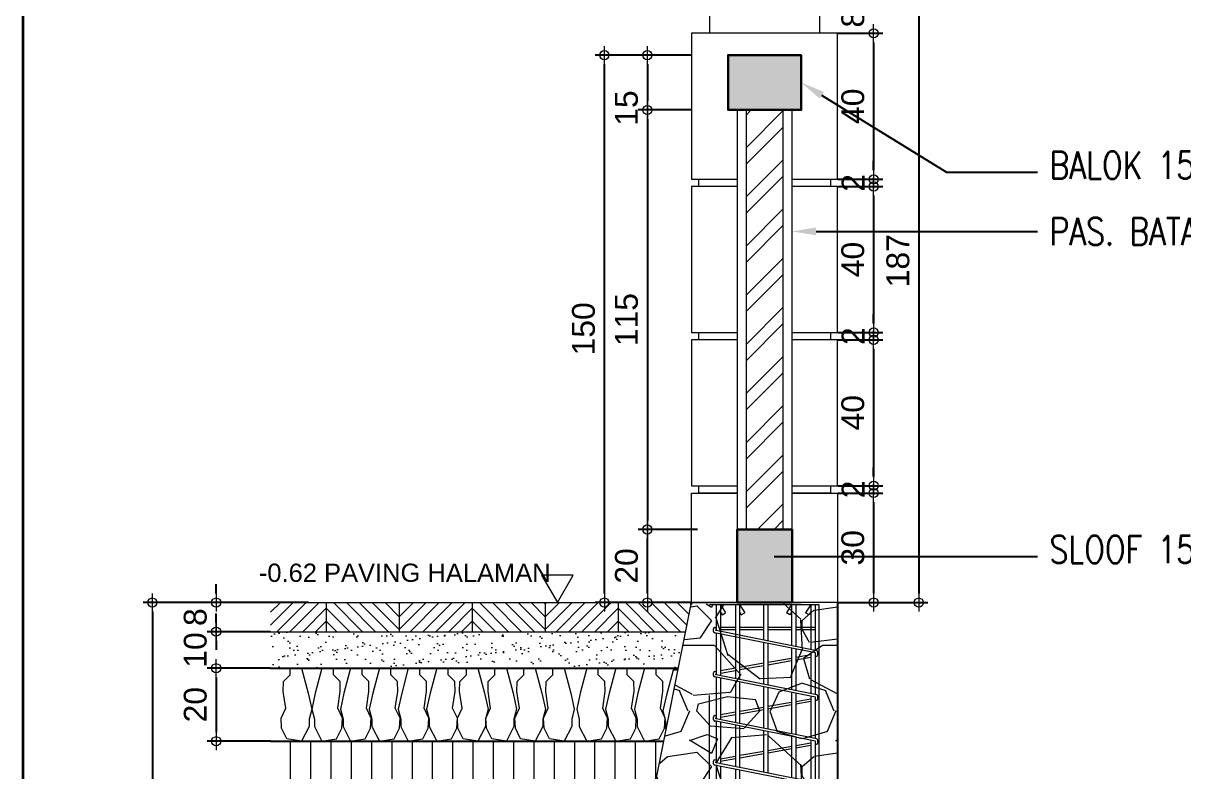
# Model space of a CAD drawing. Header units: millimetres. Extents: x -11 to 1625, y -267 to 195.
# Drawn here: x 828.21 to 840.93, y 41.42 to 49.63 of the extents above; entities that cross this region are included whole.
import ezdxf
from ezdxf import colors
from ezdxf.entities.mleader import LeaderData, LeaderLine
from ezdxf.enums import TextEntityAlignment as Align
from ezdxf.math import Vec2, Vec3

# ---------------------------------------------------------------- set-up
doc = ezdxf.new("R2010")
doc.units = ezdxf.units.MM
doc.linetypes.add('DASHDOT', pattern=[1, 0.5, -0.25, 0, -0.25])
doc.linetypes.add('HIDDEN', pattern=[0.375, 0.25, -0.125])
for name, color, linetype, lineweight in [('ars', 11, 'Continuous', 5), ('ARSIR BETON', 47, 'Continuous', 5), ('ARSIR WARNA', 43, 'Continuous', 0), ('CONCRETE', 8, 'Continuous', 5), ('dinding', 5, 'Continuous', 15), ('GRS KOP', 1, 'Continuous', 35), ('KOLOM', 1, 'Continuous', 30), ('kop', 7, 'Continuous', 20), ('lan', 7, 'Continuous', 15), ('not', 7, 'Continuous', 20), ('PAGAR', 4, 'Continuous', 18), ('TEXT KETERANGAN', 7, 'Continuous', 9), ('u', 6, 'Continuous', 20)]:
    doc.layers.add(name, color=color, linetype=linetype, lineweight=lineweight)
doc.styles.add('ATTR', font='romans.shx', dxfattribs={"width": 0.8, "height": 1.735066})
doc.styles.add('BARU', font='complex.shx')
doc.styles.add('S', font='SIMPLEX', dxfattribs={"width": 1.1})
doc.styles.get("Standard").update_dxf_attribs({"font": 'ARIALUNI.TTF'})
doc.dimstyles.new('SK-25', dxfattribs={"dimtxt": 0.25, "dimasz": 0.1, "dimexe": 0.1, "dimexo": 0, "dimgap": 0.1, "dimtad": 1, "dimdec": 0, "dimlfac": 25, "dimzin": 12, "dimdsep": 46, "dimtxsty": 'Standard', "dimblk": 'BULAT', "dimcen": 0.1, "dimclrd": 256, "dimadec": 0, "dimazin": 3, "dimtfac": 1, "dimtdec": 0, "dimtofl": 0, "dimtmove": 0, "dimatfit": 3, "dimldrblk": 'BULAT', "dimfxl": 0, "dimtolj": 1, "dimtzin": 0, "dimarcsym": 0})

# ---------------------------------------------------------------- blocks, each defined once
blk = doc.blocks.new('PEIL')
blk.add_lwpolyline([(-0.188, 0.325), (0.188, 0.325), (0, 0)], close=True)
at = {"style": 'S', "width": 1.1, "flags": 4}
blk.add_attdef('CAT', (0.265, 0.036), '', height=0.2, dxfattribs=at)
blk = doc.blocks.new('BULAT')
for p, q in [((-1, 0), (1, 0)), ((0, -1), (0, 1))]:
    blk.add_line(p, q)
blk.add_circle((0, 0), 0.5)
blk = doc.blocks.new('*D865')
at = {"layer": 'Defpoints', "color": 0}
for p in [(837.141, 49.839), (837.141, 49.519), (837.535, 49.519)]:
    blk.add_point(p, dxfattribs=at)
at = {"layer": 'u', "lineweight": -2}
for p, q in [((837.535, 49.939), (837.535, 50.039)), ((837.535, 49.419), (837.535, 49.319))]:
    blk.add_line(p, q, dxfattribs=at)
at = {"layer": 'u', "color": 0, "lineweight": -2}
for p, q in [((837.141, 49.839), (837.635, 49.839)), ((837.141, 49.519), (837.635, 49.519))]:
    blk.add_line(p, q, dxfattribs=at)
at = {"layer": 'u', "lineweight": -2, "xscale": 0.1, "yscale": 0.1, "zscale": 0.1}
for p, rotation in [((837.535, 49.839), 270), ((837.535, 49.519), 90)]:
    blk.add_blockref('BULAT', p, dxfattribs=dict(at, rotation=rotation))
at = {"layer": 'u', "color": 0, "insert": (837.308, 49.679), "char_height": 0.25, "attachment_point": 5, "rotation": 90}
blk.add_mtext('\\A1;8', dxfattribs=at)
blk = doc.blocks.new('*D866')
at = {"layer": 'Defpoints', "color": 0}
for p in [(837.141, 49.519), (837.141, 47.919), (837.535, 47.919)]:
    blk.add_point(p, dxfattribs=at)
at = {"layer": 'u', "color": 0, "lineweight": -2}
for p, q in [((837.141, 49.519), (837.635, 49.519)), ((837.141, 47.919), (837.635, 47.919))]:
    blk.add_line(p, q, dxfattribs=at)
at = {"layer": 'u', "lineweight": -2}
blk.add_line((837.535, 49.419), (837.535, 48.019), dxfattribs=at)
at = {"layer": 'u', "lineweight": -2, "xscale": 0.1, "yscale": 0.1, "zscale": 0.1}
for p, rotation in [((837.535, 49.519), 90), ((837.535, 47.919), 270)]:
    blk.add_blockref('BULAT', p, dxfattribs=dict(at, rotation=rotation))
at = {"layer": 'u', "color": 0, "insert": (837.308, 48.719), "char_height": 0.25, "attachment_point": 5, "rotation": 90}
blk.add_mtext('\\A1;40', dxfattribs=at)
blk = doc.blocks.new('*D867')
at = {"layer": 'Defpoints', "color": 0}
for p in [(837.141, 47.919), (837.141, 47.839), (837.535, 47.839)]:
    blk.add_point(p, dxfattribs=at)
at = {"layer": 'u', "lineweight": -2}
for p, q in [((837.535, 48.019), (837.535, 48.119)), ((837.535, 47.739), (837.535, 47.639))]:
    blk.add_line(p, q, dxfattribs=at)
at = {"layer": 'u', "color": 0, "lineweight": -2}
for p, q in [((837.141, 47.919), (837.635, 47.919)), ((837.141, 47.839), (837.635, 47.839))]:
    blk.add_line(p, q, dxfattribs=at)
at = {"layer": 'u', "lineweight": -2, "xscale": 0.1, "yscale": 0.1, "zscale": 0.1}
for p, rotation in [((837.535, 47.919), 270), ((837.535, 47.839), 90)]:
    blk.add_blockref('BULAT', p, dxfattribs=dict(at, rotation=rotation))
at = {"layer": 'u', "color": 0, "insert": (837.31, 47.879), "char_height": 0.25, "attachment_point": 5, "rotation": 90}
blk.add_mtext('\\A1;2', dxfattribs=at)
blk = doc.blocks.new('*D868')
at = {"layer": 'Defpoints', "color": 0}
for p in [(837.141, 47.839), (837.141, 46.239), (837.535, 46.239)]:
    blk.add_point(p, dxfattribs=at)
at = {"layer": 'u', "color": 0, "lineweight": -2}
for p, q in [((837.141, 47.839), (837.635, 47.839)), ((837.141, 46.239), (837.635, 46.239))]:
    blk.add_line(p, q, dxfattribs=at)
at = {"layer": 'u', "lineweight": -2}
blk.add_line((837.535, 47.739), (837.535, 46.339), dxfattribs=at)
at = {"layer": 'u', "lineweight": -2, "xscale": 0.1, "yscale": 0.1, "zscale": 0.1}
for p, rotation in [((837.535, 47.839), 90), ((837.535, 46.239), 270)]:
    blk.add_blockref('BULAT', p, dxfattribs=dict(at, rotation=rotation))
at = {"layer": 'u', "color": 0, "insert": (837.308, 47.039), "char_height": 0.25, "attachment_point": 5, "rotation": 90}
blk.add_mtext('\\A1;40', dxfattribs=at)
blk = doc.blocks.new('*D869')
at = {"layer": 'Defpoints', "color": 0}
for p in [(837.141, 46.239), (837.141, 46.159), (837.535, 46.159)]:
    blk.add_point(p, dxfattribs=at)
at = {"layer": 'u', "lineweight": -2}
for p, q in [((837.535, 46.339), (837.535, 46.439)), ((837.535, 46.059), (837.535, 45.959))]:
    blk.add_line(p, q, dxfattribs=at)
at = {"layer": 'u', "color": 0, "lineweight": -2}
for p, q in [((837.141, 46.239), (837.635, 46.239)), ((837.141, 46.159), (837.635, 46.159))]:
    blk.add_line(p, q, dxfattribs=at)
at = {"layer": 'u', "lineweight": -2, "xscale": 0.1, "yscale": 0.1, "zscale": 0.1}
for p, rotation in [((837.535, 46.239), 270), ((837.535, 46.159), 90)]:
    blk.add_blockref('BULAT', p, dxfattribs=dict(at, rotation=rotation))
at = {"layer": 'u', "color": 0, "insert": (837.31, 46.199), "char_height": 0.25, "attachment_point": 5, "rotation": 90}
blk.add_mtext('\\A1;2', dxfattribs=at)
blk = doc.blocks.new('*D870')
at = {"layer": 'Defpoints', "color": 0}
for p in [(837.141, 46.159), (837.141, 44.559), (837.535, 44.559)]:
    blk.add_point(p, dxfattribs=at)
at = {"layer": 'u', "color": 0, "lineweight": -2}
for p, q in [((837.141, 46.159), (837.635, 46.159)), ((837.141, 44.559), (837.635, 44.559))]:
    blk.add_line(p, q, dxfattribs=at)
at = {"layer": 'u', "lineweight": -2}
blk.add_line((837.535, 46.059), (837.535, 44.659), dxfattribs=at)
at = {"layer": 'u', "lineweight": -2, "xscale": 0.1, "yscale": 0.1, "zscale": 0.1}
for p, rotation in [((837.535, 46.159), 90), ((837.535, 44.559), 270)]:
    blk.add_blockref('BULAT', p, dxfattribs=dict(at, rotation=rotation))
at = {"layer": 'u', "color": 0, "insert": (837.308, 45.359), "char_height": 0.25, "attachment_point": 5, "rotation": 90}
blk.add_mtext('\\A1;40', dxfattribs=at)
blk = doc.blocks.new('*D871')
at = {"layer": 'Defpoints', "color": 0}
for p in [(837.141, 44.559), (837.141, 44.479), (837.535, 44.479)]:
    blk.add_point(p, dxfattribs=at)
at = {"layer": 'u', "lineweight": -2}
for p, q in [((837.535, 44.659), (837.535, 44.759)), ((837.535, 44.379), (837.535, 44.279))]:
    blk.add_line(p, q, dxfattribs=at)
at = {"layer": 'u', "color": 0, "lineweight": -2}
for p, q in [((837.141, 44.559), (837.635, 44.559)), ((837.141, 44.479), (837.635, 44.479))]:
    blk.add_line(p, q, dxfattribs=at)
at = {"layer": 'u', "lineweight": -2, "xscale": 0.1, "yscale": 0.1, "zscale": 0.1}
for p, rotation in [((837.535, 44.559), 270), ((837.535, 44.479), 90)]:
    blk.add_blockref('BULAT', p, dxfattribs=dict(at, rotation=rotation))
at = {"layer": 'u', "color": 0, "insert": (837.31, 44.519), "char_height": 0.25, "attachment_point": 5, "rotation": 90}
blk.add_mtext('\\A1;2', dxfattribs=at)
blk = doc.blocks.new('*D872')
at = {"layer": 'Defpoints', "color": 0}
for p in [(837.141, 44.479), (837.141, 43.279), (837.535, 43.279)]:
    blk.add_point(p, dxfattribs=at)
at = {"layer": 'u', "color": 0, "lineweight": -2}
for p, q in [((837.141, 44.479), (837.635, 44.479)), ((837.141, 43.279), (837.635, 43.279))]:
    blk.add_line(p, q, dxfattribs=at)
at = {"layer": 'u', "lineweight": -2}
blk.add_line((837.535, 44.379), (837.535, 43.379), dxfattribs=at)
at = {"layer": 'u', "lineweight": -2, "xscale": 0.1, "yscale": 0.1, "zscale": 0.1}
for p, rotation in [((837.535, 44.479), 90), ((837.535, 43.279), 270)]:
    blk.add_blockref('BULAT', p, dxfattribs=dict(at, rotation=rotation))
at = {"layer": 'u', "color": 0, "insert": (837.308, 43.879), "char_height": 0.25, "attachment_point": 5, "rotation": 90}
blk.add_mtext('\\A1;30', dxfattribs=at)
blk = doc.blocks.new('*D873')
at = {"layer": 'Defpoints', "color": 0}
for p in [(837.535, 50.772), (837.535, 43.279), (838.03, 43.279)]:
    blk.add_point(p, dxfattribs=at)
at = {"layer": 'u', "color": 0, "lineweight": -2}
for p, q in [((837.535, 50.772), (838.13, 50.772)), ((837.535, 43.279), (838.13, 43.279))]:
    blk.add_line(p, q, dxfattribs=at)
at = {"layer": 'u', "lineweight": -2}
blk.add_line((838.03, 50.672), (838.03, 43.379), dxfattribs=at)
at = {"layer": 'u', "lineweight": -2, "xscale": 0.1, "yscale": 0.1, "zscale": 0.1}
for p, rotation in [((838.03, 50.772), 90), ((838.03, 43.279), 270)]:
    blk.add_blockref('BULAT', p, dxfattribs=dict(at, rotation=rotation))
at = {"layer": 'u', "color": 0, "insert": (837.802, 47.026), "char_height": 0.25, "attachment_point": 5, "rotation": 90}
blk.add_mtext('\\A1;187', dxfattribs=at)
blk = doc.blocks.new('*D858')
at = {"layer": 'Defpoints', "color": 0}
for p in [(835.055, 44.08), (835.604, 44.08), (835.429, 43.279)]:
    blk.add_point(p, dxfattribs=at)
at = {"layer": 'u', "color": 0, "lineweight": -2}
for p, q in [((835.604, 44.08), (834.955, 44.08)), ((835.429, 43.279), (834.955, 43.279))]:
    blk.add_line(p, q, dxfattribs=at)
at = {"layer": 'u', "lineweight": -2}
blk.add_line((835.055, 43.379), (835.055, 43.98), dxfattribs=at)
at = {"layer": 'u', "lineweight": -2, "xscale": 0.1, "yscale": 0.1, "zscale": 0.1}
for p, rotation in [((835.055, 44.08), 90), ((835.055, 43.279), 270)]:
    blk.add_blockref('BULAT', p, dxfattribs=dict(at, rotation=rotation))
at = {"layer": 'u', "color": 0, "insert": (834.827, 43.68), "char_height": 0.25, "attachment_point": 5, "rotation": 90}
blk.add_mtext('\\A1;20', dxfattribs=at)
blk = doc.blocks.new('*D859')
at = {"layer": 'Defpoints', "color": 0}
for p in [(835.541, 49.279), (835.055, 48.679), (835.541, 48.679)]:
    blk.add_point(p, dxfattribs=at)
at = {"layer": 'u', "color": 0, "lineweight": -2}
for p, q in [((835.541, 49.279), (834.955, 49.279)), ((835.541, 48.679), (834.955, 48.679))]:
    blk.add_line(p, q, dxfattribs=at)
at = {"layer": 'u', "lineweight": -2}
blk.add_line((835.055, 49.179), (835.055, 48.779), dxfattribs=at)
at = {"layer": 'u', "lineweight": -2, "xscale": 0.1, "yscale": 0.1, "zscale": 0.1}
for p, rotation in [((835.055, 49.279), 90), ((835.055, 48.679), 270)]:
    blk.add_blockref('BULAT', p, dxfattribs=dict(at, rotation=rotation))
at = {"layer": 'u', "color": 0, "insert": (834.827, 48.699), "char_height": 0.25, "attachment_point": 5, "rotation": 90}
blk.add_mtext('\\A1;15', dxfattribs=at)
blk = doc.blocks.new('*D860')
at = {"layer": 'Defpoints', "color": 0}
for p in [(835.541, 48.679), (835.055, 44.08), (835.549, 44.08)]:
    blk.add_point(p, dxfattribs=at)
at = {"layer": 'u', "color": 0, "lineweight": -2}
for p, q in [((835.541, 48.679), (834.955, 48.679)), ((835.549, 44.08), (834.955, 44.08))]:
    blk.add_line(p, q, dxfattribs=at)
at = {"layer": 'u', "lineweight": -2}
blk.add_line((835.055, 48.579), (835.055, 44.18), dxfattribs=at)
at = {"layer": 'u', "lineweight": -2, "xscale": 0.1, "yscale": 0.1, "zscale": 0.1}
for p, rotation in [((835.055, 48.679), 90), ((835.055, 44.08), 270)]:
    blk.add_blockref('BULAT', p, dxfattribs=dict(at, rotation=rotation))
at = {"layer": 'u', "color": 0, "insert": (834.827, 46.38), "char_height": 0.25, "attachment_point": 5, "rotation": 90}
blk.add_mtext('\\A1;115', dxfattribs=at)
blk = doc.blocks.new('*D874')
at = {"layer": 'Defpoints', "color": 0}
for p in [(831.341, 43.279), (829.63, 37.275), (831.341, 37.275)]:
    blk.add_point(p, dxfattribs=at)
at = {"layer": 'u', "color": 0, "lineweight": -2}
for p, q in [((831.341, 43.279), (829.53, 43.279)), ((831.341, 37.275), (829.53, 37.275))]:
    blk.add_line(p, q, dxfattribs=at)
at = {"layer": 'u', "lineweight": -2}
blk.add_line((829.63, 43.179), (829.63, 37.375), dxfattribs=at)
at = {"layer": 'u', "lineweight": -2, "xscale": 0.1, "yscale": 0.1, "zscale": 0.1}
for p, rotation in [((829.63, 43.279), 90), ((829.63, 37.275), 270)]:
    blk.add_blockref('BULAT', p, dxfattribs=dict(at, rotation=rotation))
at = {"layer": 'u', "color": 0, "insert": (829.402, 40.277), "char_height": 0.25, "attachment_point": 5, "rotation": 90}
blk.add_mtext('\\A1;150', dxfattribs=at)
blk = doc.blocks.new('*D876')
at = {"layer": 'Defpoints', "color": 0}
for p in [(834.584, 49.279), (835.536, 49.279), (835.536, 43.279)]:
    blk.add_point(p, dxfattribs=at)
at = {"layer": 'u', "color": 0, "lineweight": -2}
for p, q in [((835.536, 49.279), (834.484, 49.279)), ((835.536, 43.279), (834.484, 43.279))]:
    blk.add_line(p, q, dxfattribs=at)
at = {"layer": 'u', "lineweight": -2}
blk.add_line((834.584, 43.379), (834.584, 49.179), dxfattribs=at)
at = {"layer": 'u', "lineweight": -2, "xscale": 0.1, "yscale": 0.1, "zscale": 0.1}
for p, rotation in [((834.584, 49.279), 90), ((834.584, 43.279), 270)]:
    blk.add_blockref('BULAT', p, dxfattribs=dict(at, rotation=rotation))
at = {"layer": 'u', "color": 0, "insert": (834.356, 46.279), "char_height": 0.25, "attachment_point": 5, "rotation": 90}
blk.add_mtext('\\A1;150', dxfattribs=at)
blk = doc.blocks.new('*D1206')
at = {"layer": 'Defpoints', "color": 0}
for p in [(830.925, 42.559), (830.329, 41.759), (830.925, 41.759)]:
    blk.add_point(p, dxfattribs=at)
at = {"layer": 'u', "color": 0, "lineweight": -2}
for p, q in [((830.925, 42.559), (830.229, 42.559)), ((830.925, 41.759), (830.229, 41.759))]:
    blk.add_line(p, q, dxfattribs=at)
at = {"layer": 'u', "lineweight": -2}
blk.add_line((830.329, 42.459), (830.329, 41.859), dxfattribs=at)
at = {"layer": 'u', "lineweight": -2, "xscale": 0.1, "yscale": 0.1, "zscale": 0.1}
for p, rotation in [((830.329, 42.559), 90), ((830.329, 41.759), 270)]:
    blk.add_blockref('BULAT', p, dxfattribs=dict(at, rotation=rotation))
at = {"layer": 'u', "color": 0, "insert": (830.101, 42.159), "char_height": 0.25, "attachment_point": 5, "rotation": 90}
blk.add_mtext('\\A1;20', dxfattribs=at)
blk = doc.blocks.new('*D1207')
at = {"layer": 'Defpoints', "color": 0}
for p in [(830.329, 42.959), (830.925, 42.959), (830.925, 42.559)]:
    blk.add_point(p, dxfattribs=at)
at = {"layer": 'u', "lineweight": -2}
for p, q in [((830.329, 43.059), (830.329, 43.159)), ((830.329, 42.459), (830.329, 42.359))]:
    blk.add_line(p, q, dxfattribs=at)
at = {"layer": 'u', "color": 0, "lineweight": -2}
for p, q in [((830.925, 42.959), (830.229, 42.959)), ((830.925, 42.559), (830.229, 42.559))]:
    blk.add_line(p, q, dxfattribs=at)
at = {"layer": 'u', "lineweight": -2, "xscale": 0.1, "yscale": 0.1, "zscale": 0.1}
for p, rotation in [((830.329, 42.959), 270), ((830.329, 42.559), 90)]:
    blk.add_blockref('BULAT', p, dxfattribs=dict(at, rotation=rotation))
at = {"layer": 'u', "color": 0, "insert": (830.101, 42.759), "char_height": 0.25, "attachment_point": 5, "rotation": 90}
blk.add_mtext('\\A1;10', dxfattribs=at)
blk = doc.blocks.new('*D1208')
at = {"layer": 'Defpoints', "color": 0}
for p in [(830.925, 43.279), (830.329, 42.959), (830.925, 42.959)]:
    blk.add_point(p, dxfattribs=at)
at = {"layer": 'u', "lineweight": -2}
for p, q in [((830.329, 43.379), (830.329, 43.479)), ((830.329, 42.859), (830.329, 42.759))]:
    blk.add_line(p, q, dxfattribs=at)
at = {"layer": 'u', "color": 0, "lineweight": -2}
for p, q in [((830.925, 43.279), (830.229, 43.279)), ((830.925, 42.959), (830.229, 42.959))]:
    blk.add_line(p, q, dxfattribs=at)
at = {"layer": 'u', "lineweight": -2, "xscale": 0.1, "yscale": 0.1, "zscale": 0.1}
for p, rotation in [((830.329, 43.279), 270), ((830.329, 42.959), 90)]:
    blk.add_blockref('BULAT', p, dxfattribs=dict(at, rotation=rotation))
at = {"layer": 'u', "color": 0, "insert": (830.101, 43.119), "char_height": 0.25, "attachment_point": 5, "rotation": 90}
blk.add_mtext('\\A1;8', dxfattribs=at)
blk = doc.blocks.new('STRAUS2')
at = {"layer": 'ars'}
for p, q in [((-0.1315, 0), (-0.1315, -0.0719)), ((-0.1201, 0), (-0.1058, -0.0229)), ((-0.1201, 0), (-0.1201, -0.0742)), ((-0.1201, -0.0216), (-0.1155, -0.029)), ((-0.1155, -0.029), (-0.1058, -0.0229)), ((-0.0789, 0), (-0.0789, -0.1579)), ((-0.0675, 0), (-0.0532, -0.0229)), ((-0.0675, 0), (-0.0675, -0.1602)), ((-0.0675, -0.0216), (-0.0629, -0.029)), ((-0.0629, -0.029), (-0.0532, -0.0229)), ((-0.002, 0), (-0.002, -0.0978)), ((0.0095, 0), (0.0095, -0.1003)), ((0.075, 0), (0.0607, -0.0229)), ((0.0704, -0.029), (0.0607, -0.0229)), ((0.075, -0.0216), (0.0704, -0.029)), ((0.075, 0), (0.075, -0.1132)), ((0.0864, 0), (0.0864, -0.1154)), ((0.1276, 0), (0.1133, -0.0229)), ((0.123, -0.029), (0.1133, -0.0229)), ((0.1281, -0.0207), (0.123, -0.029)), ((0.1281, 0), (0.1281, -0.1238)), ((0.1396, 0), (0.1396, -0.126)), ((-0.1356, -0.0632), (-0.1315, -0.0625)), ((-0.1356, -0.0632), (-0.1315, -0.0625)), ((-0.1201, -0.0625), (-0.0789, -0.0625)), ((-0.0675, -0.0625), (-0.002, -0.0625)), ((0.0095, -0.0625), (0.075, -0.0625)), ((0.0864, -0.0625), (0.1396, -0.0625)), ((-0.1389, -0.0741), (-0.1389, -0.0671)), ((-0.1389, -0.0741), (-0.1389, -0.0671)), ((-0.1315, -0.0788), (-0.1356, -0.0781)), ((-0.1315, -0.0788), (-0.1356, -0.0781)), ((-0.1315, -0.0651), (-0.1321, -0.0652)), ((-0.1321, -0.0652), (-0.1321, -0.0678)), ((-0.1321, -0.0718), (-0.1321, -0.0693)), ((-0.1321, -0.0694), (-0.1315, -0.0693)), ((-0.1321, -0.0718), (-0.1321, -0.0693)), ((-0.1321, -0.0718), (-0.1321, -0.0693)), ((-0.1321, -0.0694), (-0.1315, -0.0693)), ((-0.1321, -0.0718), (-0.1321, -0.0693)), ((-0.1315, -0.0719), (-0.1321, -0.0718)), ((-0.1315, -0.0719), (-0.1321, -0.0718)), ((-0.1315, -0.0719), (-0.1321, -0.0718)), ((-0.1315, -0.0719), (-0.1321, -0.0718)), ((0.1438, -0.1269), (-0.1315, -0.0719)), ((0.1438, -0.1269), (-0.1315, -0.0719)), ((0.1401, -0.133), (-0.1315, -0.0788)), ((0.1401, -0.133), (-0.1315, -0.0788)), ((-0.1315, -0.0788), (-0.1315, -0.1927)), ((-0.1315, -0.0788), (-0.1315, -0.1927)), ((-0.1201, -0.0692), (-0.0789, -0.0692)), ((-0.1201, -0.0811), (-0.1201, -0.195)), ((-0.1201, -0.0811), (-0.1201, -0.195)), ((-0.0789, -0.0893), (-0.0789, -0.2032)), ((-0.0789, -0.0893), (-0.0789, -0.2032)), ((-0.0675, -0.0692), (-0.002, -0.0692)), ((-0.0675, -0.0916), (-0.0675, -0.2055)), ((-0.0675, -0.0916), (-0.0675, -0.2055)), ((0.0095, -0.0692), (0.075, -0.0692)), ((0.0864, -0.0692), (0.1407, -0.0692)), ((-0.002, -0.1046), (-0.002, -0.2186)), ((0.0095, -0.1069), (0.0095, -0.2211)), ((0.075, -0.12), (0.075, -0.2339)), ((0.0864, -0.1223), (0.0864, -0.2362)), ((0.01, -0.1584), (0.0756, -0.1469)), ((0.01, -0.1584), (0.075, -0.147)), ((0.01, -0.1653), (0.0756, -0.1537)), ((0.01, -0.1653), (0.075, -0.1538)), ((0.087, -0.1449), (0.1281, -0.1377)), ((0.087, -0.1449), (0.1281, -0.1377)), ((0.087, -0.1517), (0.1281, -0.1445)), ((0.087, -0.1517), (0.1281, -0.1445)), ((0.1281, -0.1306), (0.1281, -0.2445)), ((0.1396, -0.1329), (0.1396, -0.2468)), ((0.1396, -0.1357), (0.1401, -0.1356)), ((0.1396, -0.1357), (0.1401, -0.1356)), ((0.1396, -0.1425), (0.1437, -0.1418)), ((0.1396, -0.1425), (0.1437, -0.1418)), ((0.1401, -0.1356), (0.1401, -0.133)), ((0.1401, -0.1356), (0.1401, -0.133)), ((0.147, -0.1379), (0.147, -0.1308)), ((0.147, -0.1379), (0.147, -0.1308)), ((-0.1389, -0.1949), (-0.1389, -0.1879)), ((-0.1389, -0.1949), (-0.1389, -0.1879)), ((-0.1356, -0.184), (-0.1315, -0.1833)), ((-0.1356, -0.184), (-0.1315, -0.1833)), ((-0.1321, -0.1926), (-0.1321, -0.19)), ((-0.1321, -0.1926), (-0.1321, -0.19)), ((-0.1321, -0.1926), (-0.1321, -0.1901)), ((-0.1321, -0.1902), (-0.1315, -0.1901)), ((-0.1321, -0.1902), (-0.1315, -0.1901)), ((-0.1321, -0.1926), (-0.1321, -0.1901)), ((-0.1201, -0.1813), (-0.0784, -0.1739)), ((-0.1201, -0.1813), (-0.0784, -0.1739)), ((-0.1201, -0.1881), (-0.0784, -0.1808)), ((-0.1201, -0.1881), (-0.0784, -0.1808)), ((-0.0669, -0.1719), (-0.002, -0.1605)), ((-0.0669, -0.1719), (-0.002, -0.1605)), ((-0.0669, -0.1788), (-0.002, -0.1674)), ((-0.0669, -0.1788), (-0.002, -0.1674)), ((-0.1315, -0.1996), (-0.1356, -0.1988)), ((-0.1315, -0.1996), (-0.1356, -0.1988)), ((-0.1315, -0.1927), (-0.1321, -0.1926)), ((-0.1315, -0.1927), (-0.1321, -0.1926)), ((-0.1315, -0.1927), (-0.1321, -0.1926)), ((-0.1315, -0.1927), (-0.1321, -0.1926)), ((0.1438, -0.2477), (-0.1315, -0.1927)), ((0.1401, -0.2538), (-0.1315, -0.1996)), ((-0.1315, -0.1996), (-0.1315, -0.3135)), ((-0.1201, -0.2018), (-0.1201, -0.3158)), ((-0.0789, -0.2101), (-0.0789, -0.324)), ((-0.0675, -0.2123), (-0.0675, -0.3263)), ((-0.002, -0.2268), (-0.002, -0.3394)), ((0.0095, -0.2274), (0.0095, -0.3416)), ((0.075, -0.2408), (0.075, -0.3547)), ((0.0864, -0.2431), (0.0864, -0.357)), ((0.1281, -0.2514), (0.1281, -0.3653)), ((0.1396, -0.2537), (0.1396, -0.3676)), ((0.1401, -0.2564), (0.1401, -0.2538)), ((0.147, -0.2586), (0.147, -0.2516)), ((-0.0669, -0.2927), (-0.002, -0.2813)), ((0.01, -0.2792), (0.075, -0.2678)), ((0.01, -0.286), (0.075, -0.2746)), ((0.087, -0.2657), (0.1281, -0.2584)), ((0.087, -0.2725), (0.1281, -0.2653)), ((0.1396, -0.2565), (0.1401, -0.2564)), ((0.1396, -0.2633), (0.1437, -0.2626)), ((-0.1389, -0.3157), (-0.1389, -0.3087)), ((-0.1356, -0.3048), (-0.1315, -0.3041)), ((-0.1321, -0.3134), (-0.1321, -0.3108)), ((-0.1321, -0.3134), (-0.1321, -0.3108)), ((-0.1321, -0.311), (-0.1315, -0.3109)), ((-0.1315, -0.3135), (-0.1321, -0.3134)), ((-0.1315, -0.3135), (-0.1321, -0.3134)), ((0.1438, -0.3684), (-0.1315, -0.3135)), ((-0.1201, -0.302), (-0.0784, -0.2947)), ((-0.1201, -0.3089), (-0.0784, -0.3016)), ((-0.0669, -0.2996), (-0.002, -0.2881)), ((-0.1315, -0.3203), (-0.1356, -0.3196)), ((0.1401, -0.3746), (-0.1315, -0.3203)), ((-0.1315, -0.3203), (-0.1315, -0.4343)), ((-0.1201, -0.3226), (-0.1201, -0.4366)), ((-0.0789, -0.3308), (-0.0789, -0.4448)), ((-0.0675, -0.3331), (-0.0675, -0.4471)), ((-0.002, -0.3462), (-0.002, -0.4601)), ((0.0095, -0.3485), (0.0095, -0.4624)), ((0.075, -0.3616), (0.075, -0.4755)), ((0.0864, -0.3638), (0.0864, -0.4778)), ((0.087, -0.3865), (0.1281, -0.3792)), ((0.1281, -0.3722), (0.1281, -0.4861)), ((0.1396, -0.3745), (0.1396, -0.4884)), ((0.1396, -0.3772), (0.1401, -0.3771)), ((0.1401, -0.3771), (0.1401, -0.3746)), ((0.147, -0.3794), (0.147, -0.3724)), ((-0.0669, -0.4135), (-0.0014, -0.402)), ((-0.0669, -0.4203), (-0.0014, -0.4088)), ((0.01, -0.4), (0.0756, -0.3885)), ((0.01, -0.4068), (0.0756, -0.3953)), ((0.087, -0.3933), (0.1281, -0.3861)), ((0.1396, -0.3841), (0.1437, -0.3834)), ((-0.1389, -0.4365), (-0.1389, -0.4295)), ((-0.1356, -0.4256), (-0.1315, -0.4248)), ((-0.1315, -0.4411), (-0.1356, -0.4404)), ((-0.1321, -0.4342), (-0.1321, -0.4316)), ((-0.1321, -0.4342), (-0.1321, -0.4316)), ((-0.1321, -0.4318), (-0.1315, -0.4317)), ((-0.1315, -0.4343), (-0.1321, -0.4342)), ((-0.1315, -0.4343), (-0.1321, -0.4342)), ((0.1438, -0.4892), (-0.1315, -0.4343)), ((0.1401, -0.4953), (-0.1315, -0.4411)), ((-0.1315, -0.4411), (-0.1315, -0.5551)), ((-0.1201, -0.4228), (-0.0784, -0.4155)), ((-0.1201, -0.4297), (-0.0784, -0.4223)), ((-0.1201, -0.4434), (-0.1201, -0.5573)), ((-0.0789, -0.4516), (-0.0789, -0.5656)), ((-0.0675, -0.4539), (-0.0675, -0.5678))]:
    blk.add_line(p, q, dxfattribs=at)
at = {"layer": 'ars', "linetype": 'DASHDOT'}
blk.add_lwpolyline([(-0.15, -1.7748), (-0.15, 0), (0.15, 0), (0.15, -1.7748)], dxfattribs=at)
at = {"layer": 'ars'}
for centre, start, end in [((-0.1349, -0.0671), 99.9625, 180), ((-0.1349, -0.0671), 99.9625, 180), ((-0.1349, -0.0741), 180, 260.0375), ((-0.1349, -0.0741), 180, 260.0375), ((0.143, -0.1308), 0, 78.7118), ((0.143, -0.1308), 0, 78.7118), ((0.143, -0.1379), 279.9625, 0), ((0.143, -0.1379), 279.9625, 0), ((-0.1349, -0.1879), 99.9625, 180), ((-0.1349, -0.1879), 99.9625, 180), ((-0.1349, -0.1949), 180, 260.0375), ((-0.1349, -0.1949), 180, 260.0375), ((0.143, -0.2516), 0, 78.7118), ((0.143, -0.2586), 279.9625, 0), ((-0.1349, -0.3087), 99.9625, 180), ((-0.1349, -0.3157), 180, 260.0375), ((0.143, -0.3794), 279.9625, 0), ((0.143, -0.3724), 0, 78.7118), ((-0.1349, -0.4295), 99.9625, 180), ((-0.1349, -0.4365), 180, 260.0375)]:
    blk.add_arc(centre, 0.00399, start, end, dxfattribs=at)
blk = doc.blocks.new('kop')
at = {"layer": 'GRS KOP'}
blk.add_lwpolyline([(1, 54), (83, 54), (83, 1), (1, 1)], close=True, dxfattribs=at)
at = {"layer": 'kop', "style": 'BARU', "flags": 4}
for p, height in [((73.8, 5.4), 0.35), ((80.303, 5.382), 0.25), ((73.8, 4.9), 0.35), ((80.303, 4.882), 0.25), ((73.8, 4.4), 0.35), ((80.303, 4.382), 0.25)]:
    blk.add_attdef('-', p, '', height=height, dxfattribs=at)
at = {"layer": 'kop', "flags": 4}
for tag, p in [('AR-00', (78.057, 2.648)), ('00', (81.238, 2.647))]:
    blk.add_attdef(tag, text='', height=0.35, dxfattribs=at).set_placement(p, align=Align.MIDDLE)

msp = doc.modelspace()

# ---------------------------------------------------------------- hatches: boundary and pattern name
at = {"layer": 'ars'}
h = msp.add_hatch(dxfattribs=at)
h.set_pattern_fill('ANSI32', color=256, scale=0.04, angle=-90, style=0)
h.set_pattern_definition([(225, (836.54054, 43.27926), (-0.269408, 0.269408), []), (225, (836.54054, 43.09966), (-0.269408, 0.269408), [])])
h.paths.add_polyline_path([(836.1405381, 44.079868), (836.5405381, 44.079868), (836.5405381, 48.6788097), (836.1405381, 48.6788097)])
h = msp.add_hatch(dxfattribs=at)
h.set_pattern_fill('_USER', color=256, scale=0.1, angle=45, style=0, pattern_type=0)
h.set_pattern_definition([(45, (763.07189, 2.04744), (-0.07071068, 0.07071068), [])])
h.paths.add_polyline_path([(830.9253952, 43.2792633), (830.9253952, 42.9592633), (831.5355592, 42.9592633), (831.5355592, 43.2792633)])
h = msp.add_hatch(dxfattribs=at)
h.set_pattern_fill('_USER', color=256, scale=0.1, angle=45, style=0, pattern_type=0)
h.set_pattern_definition([(135, (899.99922, 2.04744), (0.07071068, 0.07071068), [])])
h.paths.add_polyline_path([(831.5355592, 42.9592633), (831.5355592, 43.2792633), (832.3355592, 43.2792633), (832.3355592, 42.9592633)])
h = msp.add_hatch(dxfattribs=at)
h.set_pattern_fill('_USER', color=256, scale=0.1, angle=45, style=0, pattern_type=0)
h.set_pattern_definition([(45, (764.67189, 2.04744), (-0.07071068, 0.07071068), [])])
h.paths.add_polyline_path([(833.1355592, 42.9592633), (833.1355592, 43.2792633), (832.3355592, 43.2792633), (832.3355592, 42.9592633)])
h = msp.add_hatch(dxfattribs=at)
h.set_pattern_fill('_USER', color=256, scale=0.1, angle=45, style=0, pattern_type=0)
h.set_pattern_definition([(135, (901.59922, 2.04744), (0.07071068, 0.07071068), [])])
h.paths.add_polyline_path([(833.1355592, 43.2792633), (833.9355592, 43.2792633), (833.9355592, 42.9592633), (833.1355592, 42.9592633)])
h = msp.add_hatch(dxfattribs=at)
h.set_pattern_fill('_USER', color=256, scale=0.1, angle=45, style=0, pattern_type=0)
h.set_pattern_definition([(45, (766.27189, 2.04744), (-0.07071068, 0.07071068), [])])
h.paths.add_polyline_path([(834.7355592, 43.2792633), (833.9355592, 43.2792633), (833.9355592, 42.9592633), (834.7355592, 42.9592633)])
h = msp.add_hatch(dxfattribs=at)
h.set_pattern_fill('_USER', color=256, scale=0.1, angle=45, style=0, pattern_type=0)
h.set_pattern_definition([(135, (903.19922, 2.04744), (0.07071068, 0.07071068), [])])
h.paths.add_polyline_path([(835.4757066, 42.9592633), (835.5355593, 43.2585264), (835.5355593, 43.2792633), (834.7355592, 43.2792633), (834.7355592, 42.9592633)])
h = msp.add_hatch(dxfattribs=at)
h.set_pattern_fill('AR-SAND', color=256, scale=0.004, style=0)
h.set_pattern_definition([(37.5, (-2417.75863, -445.26866), (-0.006400125, 0.195765295), [0, -0.154432, 0, -0.17272, 0, -0.1651]), (7.5, (-2417.75863, -445.26866), (0.179809313, 0.28673004), [0, -0.083312, 0, -0.139192, 0, -0.05334]), (327.5, (-2417.8836, -445.26866), (0.316396948, 0.000574874), [0, -0.0508, 0, -0.18288, 0, -0.23876]), (317.5, (-2417.8836, -445.26866), (0.30542258, 0.08917173), [0, -0.0254, 0, -0.119888, 0, -0.13716])])
h.paths.add_polyline_path([(835.3957066, 42.5592633), (835.4757066, 42.9592633), (830.9253952, 42.9592633), (830.9253952, 42.5592633)])
at = {"layer": 'ARSIR BETON'}
h = msp.add_hatch(dxfattribs=at)
h.set_pattern_fill('GRAVEL', color=256, scale=1.601209, style=0)
h.set_pattern_definition([(311.9872, (835.58774, 38.87594), (12.8096725, -14.410887), [0.21542, -21.32665]), (355.0303, (835.73185, 38.715816), (-19.2145147, 1.6011955), [0.36967, -36.59712]), (47.4896, (836.10013, 38.68379), (-16.0120793, -17.6133175), [0.26066, -25.80514]), (272.7263, (836.7246, 38.28349), (-1.601203, 32.0241889), [0.336635, -33.326865]), (247.1663, (836.74061, 37.947236), (8.006063, 19.2145073), [0.3301, -32.67968]), (182.7263, (836.61252, 37.643006), (32.0241889, 1.601203), [0.336635, -33.326865]), (142.3058, (836.276263, 37.626994), (20.8157342, -16.01207883), [0.445183, -44.07305]), (107.7447, (835.923997, 37.8992), (-11.2084832, 35.2266012), [0.4203, -41.60954]), (58.5704, (835.7959, 38.2995), (12.8096885, 20.8157145), [0.337775, -33.439774]), (4.7636, (835.97203, 38.58772), (-17.613305, -1.601196), [0.38562, -18.89549]), (317.6026, (836.356323, 38.619744), (19.2145248, -17.61329094), [0.498693, -49.37069]), (41.186, (835.1394, 38.26748), (11.2084707, 9.6072522), [0.17021, -16.85088]), (8.5308, (835.2675, 38.37956), (-20.8157197, -3.2024315), [0.323824, -32.05863]), (315, (835.5877, 38.4276), (0, -1.6012), [0.22644, -2.038]), (336.8014, (835.69983, 38.61974), (-8.006047, 3.202421), [0.12194, -12.0725]), (248.1986, (835.8119, 38.5717), (1.60121, 4.803629), [0.17246, -8.45032]), (149.036, (835.74786, 38.4116), (-4.803625, 3.202423), [0.2801, -9.05648]), (18.435, (835.5077, 38.5557), (-3.20242, -1.601207), [0.20254, -4.86093]), (163.6105, (836.74061, 38.57171), (-16.0120977, 4.8036166), [0.283734, -28.08977]), (109.6538, (836.46841, 38.65177), (6.40483, -17.613307), [0.23804, -23.56565]), (246.8014, (835.50768, 38.87594), (3.202421, 8.006047), [0.24389, -11.95056]), (196.3895, (835.41161, 38.65177), (16.0120977, 4.8036166), [0.283734, -28.08977]), (200.556, (836.74061, 37.57896), (8.00605, 3.2024124), [0.27361, -13.40713]), (245.225, (836.48442, 37.48289), (8.0060346, 17.613309), [0.22926, -22.69657]), (113.1986, (835.49167, 37.27473), (-3.202421, 8.006047), [0.24389, -11.95056]), (162.646, (835.3956, 37.4989), (20.8157257, -6.4048289), [0.26841, -26.57275]), (110.556, (836.27626, 37.27473), (3.2024124, -8.00605), [0.13681, -13.54393]), (78.69, (835.58774, 37.27473), (1.601206, 6.404839), [0.08165, -8.08295]), (14.036, (835.60376, 37.3548), (-4.80363, -1.601206), [0.3301, -6.27186]), (353.991, (835.924, 37.43485), (-16.0120938, 1.6012083), [0.30591, -30.28515]), (236.31, (835.74786, 38.26748), (1.60121, 3.20242), [0.23093, -5.54231]), (186.8428, (835.61977, 38.07533), (-27.2205591, -3.20243165), [0.403175, -39.91425]), (119.0546, (835.21946, 38.0273), (6.4048377, -11.2084666), [0.16485, -16.3206]), (90, (835.1394, 38.1714), (1.6012, 1.6012), [0.09607, -1.50514]), (59.7436, (835.95602, 37.48289), (-6.4048295, -11.2084699), [0.22245, -22.02227]), (131.9872, (836.0681, 37.67503), (-12.8096725, 14.410887), [0.43084, -21.11123]), (180, (835.7799, 37.9953), (-1.6012, 1.6012), [0.4163, -1.1849]), (214.6952, (835.36357, 37.99527), (16.012085, 11.2084797), [0.25317, -25.06417]), (285.9454, (835.15542, 37.85116), (1.601209, -6.404838), [0.23314, -11.42384]), (332.354, (835.219465, 37.626994), (30.42297226, -16.01210654), [0.37959, -37.57954]), (4.5739, (835.55572, 37.45086), (20.81572335, 1.6012011), [0.40158, -39.756547])])
h.paths.add_polyline_path([(834.3387996, 37.2747279), (835.5408223, 43.2581592), (837.1405381, 43.2792633), (837.1405381, 37.2747279)])
at = {"layer": 'ARSIR WARNA'}
h = msp.add_hatch(dxfattribs=at)
h.set_pattern_fill('LINE', color=15, scale=0.070053, angle=90, style=0)
h.set_pattern_definition([(90, (822.91511, 107.00363), (0.222418, 1e-17), [])])
h.paths.add_polyline_path([(834.3387996, 37.2747279), (833.5381949, 37.2747279), (833.5381949, 36.4741232), (833.0582967, 36.4741232), (832.652552, 38.5146909), (830.9253952, 38.5146909), (830.9253952, 41.7592634), (835.2357066, 41.7592634)])
at = {"layer": 'CONCRETE'}
for points in [[(835.9402357, 49.2792633), (835.9402357, 48.6792633), (836.7402357, 48.6792633), (836.7402357, 49.2792633)], [(836.6405381, 44.079868), (836.0405381, 44.079868), (836.0405381, 43.279868), (836.6405381, 43.279868)]]:
    msp.add_hatch(color=256, dxfattribs=at).paths.add_polyline_path(points)

# ---------------------------------------------------------------- linework, layer by layer
for points in [[(837.1405381, 43.2792633), (837.1405381, 37.9592633), (846.1252525, 37.9592633)], [(830.9253952, 42.5592633), (835.3957066, 42.5592633)], [(830.9253952, 41.7592634), (835.2357066, 41.7592634)]]:
    msp.add_lwpolyline(points)
at = {"layer": 'ARSIR WARNA'}
for points in [[(831.2657876, 42.5592633), (831.3380768, 42.2857389), (831.3767567, 42.1116357), (831.3484342, 42.0001424), (831.3484342, 41.9192633), (831.2657877, 41.7592632), (831.1050974, 41.7866556), (831.0467884, 41.901478), (831.0401238, 42.0129714), (831.091771, 42.1194733), (831.0650385, 42.3052864), (831.0667025, 42.4134517), (831.1400076, 42.4850082), (831.1400076, 42.5592633), (831.2657877, 42.5592631)], [(831.4877257, 42.5592633), (831.4154365, 42.2857389), (831.3767567, 42.1116357), (831.4050792, 42.0001424), (831.4050792, 41.9192633), (831.4877257, 41.7592632), (831.648416, 41.7866556), (831.706725, 41.901478), (831.7133896, 42.0129714), (831.6617424, 42.1194733), (831.6884749, 42.3052864), (831.6868109, 42.4134517), (831.6135058, 42.4850082), (831.6135058, 42.5592633), (831.4877257, 42.5592631)], [(831.8020226, 42.5592633), (831.7297334, 42.2857389), (831.6910536, 42.1116357), (831.719376, 42.0001424), (831.719376, 41.9192633), (831.8020226, 41.7592632), (831.9627129, 41.7866556), (832.0210218, 41.901478), (832.0276864, 42.0129714), (831.9760392, 42.1194733), (832.0027718, 42.3052864), (832.0011078, 42.4134517), (831.9278027, 42.4850082), (831.9278027, 42.5592633), (831.8020226, 42.5592631)], [(832.1185192, 42.5592633), (832.04623, 42.2857389), (832.0075501, 42.1116357), (832.0358726, 42.0001424), (832.0358726, 41.9192633), (832.1185191, 41.7592632), (832.2792094, 41.7866556), (832.3375184, 41.901478), (832.344183, 42.0129714), (832.2925358, 42.1194733), (832.3192683, 42.3052864), (832.3176043, 42.4134517), (832.2442993, 42.4850082), (832.2442993, 42.5592633), (832.1185191, 42.5592631)], [(832.4350157, 42.5592633), (832.3627265, 42.2857389), (832.3240467, 42.1116357), (832.3523692, 42.0001424), (832.3523692, 41.9192633), (832.4350157, 41.7592632), (832.595706, 41.7866556), (832.654015, 41.901478), (832.6606796, 42.0129714), (832.6090324, 42.1194733), (832.6357649, 42.3052864), (832.6341009, 42.4134517), (832.5607958, 42.4850082), (832.5607958, 42.5592633), (832.4350157, 42.5592631)], [(832.7470958, 42.5592633), (832.6748066, 42.2857389), (832.6361268, 42.1116357), (832.6644493, 42.0001424), (832.6644493, 41.9192633), (832.7470958, 41.7592632), (832.9077861, 41.7866556), (832.966095, 41.901478), (832.9727597, 42.0129714), (832.9211125, 42.1194733), (832.947845, 42.3052864), (832.946181, 42.4134517), (832.8728759, 42.4850082), (832.8728759, 42.5592633), (832.7470958, 42.5592631)], [(833.1984235, 42.5592633), (833.2707127, 42.2857389), (833.3093925, 42.1116357), (833.2810701, 42.0001424), (833.2810701, 41.9192633), (833.1984235, 41.7592632), (833.0377332, 41.7866556), (832.9794243, 41.901478), (832.9727597, 42.0129714), (833.0244069, 42.1194733), (832.9976743, 42.3052864), (832.9993383, 42.4134517), (833.0726434, 42.4850082), (833.0726434, 42.5592633), (833.1984235, 42.5592631)], [(833.5105036, 42.5592633), (833.5827928, 42.2857389), (833.6214726, 42.1116357), (833.5931501, 42.0001424), (833.5931501, 41.9192633), (833.5105036, 41.7592632), (833.3498133, 41.7866556), (833.2915044, 41.901478), (833.2848397, 42.0129714), (833.336487, 42.1194733), (833.3097544, 42.3052864), (833.3114184, 42.4134517), (833.3847235, 42.4850082), (833.3847235, 42.5592633), (833.5105036, 42.5592631)], [(833.8270002, 42.5592633), (833.8992894, 42.2857389), (833.9379692, 42.1116357), (833.9096467, 42.0001424), (833.9096467, 41.9192633), (833.8270002, 41.7592632), (833.6663099, 41.7866556), (833.6080009, 41.901478), (833.6013363, 42.0129714), (833.6529835, 42.1194733), (833.626251, 42.3052864), (833.627915, 42.4134517), (833.7012201, 42.4850082), (833.7012201, 42.5592633), (833.8270002, 42.5592631)], [(834.1434967, 42.5592633), (834.2157859, 42.2857389), (834.2544658, 42.1116357), (834.2261433, 42.0001424), (834.2261433, 41.9192633), (834.1434968, 41.7592632), (833.9828065, 41.7866556), (833.9244975, 41.901478), (833.9178329, 42.0129714), (833.9694801, 42.1194733), (833.9427475, 42.3052864), (833.9444116, 42.4134517), (834.0177166, 42.4850082), (834.0177166, 42.5592633), (834.1434968, 42.5592631)], [(834.3914009, 42.5592633), (834.3191117, 42.2857389), (834.2804318, 42.1116357), (834.3087543, 42.0001424), (834.3087543, 41.9192633), (834.3914008, 41.7592632), (834.5520911, 41.7866556), (834.6104001, 41.901478), (834.6170647, 42.0129714), (834.5654175, 42.1194733), (834.59215, 42.3052864), (834.590486, 42.4134517), (834.517181, 42.4850082), (834.517181, 42.5592633), (834.3914008, 42.5592631)], [(834.7078974, 42.5592633), (834.6356082, 42.2857389), (834.5969284, 42.1116357), (834.6252509, 42.0001424), (834.6252509, 41.9192633), (834.7078974, 41.7592632), (834.8685877, 41.7866556), (834.9268967, 41.901478), (834.9335613, 42.0129714), (834.8819141, 42.1194733), (834.9086466, 42.3052864), (834.9069826, 42.4134517), (834.8336775, 42.4850082), (834.8336775, 42.5592633), (834.7078974, 42.5592631)], [(835.024394, 42.5592633), (834.9521048, 42.2857389), (834.913425, 42.1116357), (834.9417474, 42.0001424), (834.9417474, 41.9192633), (835.024394, 41.7592632), (835.1850843, 41.7866556), (835.2433932, 41.901478), (835.2500578, 42.0129714), (835.1984106, 42.1194733), (835.2251432, 42.3052864), (835.2234792, 42.4134517), (835.1501741, 42.4850082), (835.1501741, 42.5592633), (835.024394, 42.5592631)], [(835.3364741, 42.5385264), (835.2641849, 42.2650021), (835.2255051, 42.0908988), (835.2538275, 41.9794055), (835.2538275, 41.8985265), (835.260843, 41.8849449)], [(835.3915592, 42.5385263), (835.3364741, 42.5385263)]]:
    msp.add_lwpolyline(points, dxfattribs=at)
at = {"layer": 'dinding'}
for p, q in [((834.3387996, 37.2747279), (835.5397066, 43.2792633)), ((835.5397066, 43.2792633), (836.7406137, 43.2792633)), ((835.8399334, 43.2792633), (835.5397066, 43.2792633)), ((837.1405381, 43.2792633), (837.1405381, 36.0738209))]:
    msp.add_line(p, q, dxfattribs=at)
for points in [[(835.7405381, 49.8392633), (836.9405381, 49.8392633), (836.9405381, 49.5192633), (835.7405381, 49.5192633)], [(836.0400846, 44.079868), (836.6405381, 44.079868), (836.6405381, 48.6792633), (836.0400846, 48.6788097)], [(835.6205381, 44.5592633), (836.0405381, 44.5592633), (836.0405381, 44.4792633), (835.6205381, 44.4792633)], [(836.6405381, 44.5592633), (837.0605381, 44.5592633), (837.0605381, 44.4792633), (836.6405381, 44.4792633)], [(836.0405381, 43.2792633), (835.5405381, 43.2792633), (835.5405381, 44.4792633), (836.0405381, 44.4792633)], [(836.6405381, 44.4792633), (837.1405381, 44.4792633), (837.1405381, 43.2792633), (836.6405381, 43.2792633)]]:
    msp.add_lwpolyline(points, close=True, dxfattribs=at)
for points in [[(836.6405381, 47.9192633), (837.1405381, 47.9192633), (837.1405381, 49.5192633), (835.5405381, 49.5192633), (835.5405381, 47.9192633), (836.0405381, 47.9192633)], [(836.6405381, 47.9192633), (837.1405381, 47.9192633), (837.1405381, 49.5192633), (835.5405381, 49.5192633), (835.5405381, 47.9192633), (836.0400846, 47.9192633)], [(836.0400846, 47.8392633), (835.5405381, 47.8392633), (835.5405381, 46.2392633), (836.0400846, 46.2392633)], [(836.0400846, 47.8392633), (835.6205381, 47.8392633), (835.6205381, 47.9192633), (836.0400846, 47.9192633)], [(836.6405381, 47.9192633), (837.0605381, 47.9192633), (837.0605381, 47.8392633), (836.6405381, 47.8392633)], [(836.6405381, 46.2392633), (837.1405381, 46.2392633), (837.1405381, 47.8392633), (836.6405381, 47.8392633)], [(836.0400846, 46.1592633), (835.6205381, 46.1592633), (835.6205381, 46.2392633), (836.0400846, 46.2392633)], [(836.6405381, 46.2392633), (837.0605381, 46.2392633), (837.0605381, 46.1592633), (836.6405381, 46.1592633)], [(836.0400846, 46.1592633), (835.5405381, 46.1592633), (835.5405381, 44.5592633), (836.0400846, 44.5592633)], [(836.6405381, 44.5592633), (837.1405381, 44.5592633), (837.1405381, 46.1592633), (836.6405381, 46.1592633)], [(830.9253952, 43.2792633), (835.5355593, 43.2792633), (835.5355593, 43.2585264)], [(830.9253952, 42.9592633), (835.4757066, 42.9592633)]]:
    msp.add_lwpolyline(points, dxfattribs=at)
at = {"layer": 'KOLOM', "linetype": 'HIDDEN'}
msp.add_line((835.5355593, 43.2792633), (835.5355593, 43.2585264), dxfattribs=at)
at = {"layer": 'KOLOM'}
for points in [[(836.7402357, 48.6792633), (836.7402357, 49.2792633), (835.9402357, 49.2792633), (835.9402357, 48.6792633)], [(836.7408405, 49.2792633), (836.7408405, 48.6788097), (835.9402357, 48.6788097), (835.9402357, 49.2792633)], [(836.6405381, 43.2792633), (836.0400846, 43.2792633), (836.0400846, 44.079868), (836.6405381, 44.079868)], [(836.0405381, 43.279868), (836.6405381, 43.279868), (836.6405381, 44.079868), (836.0405381, 44.079868)]]:
    msp.add_lwpolyline(points, close=True, dxfattribs=at)
at = {"layer": 'lan'}
for p, q in [((831.5355592, 43.2792633), (831.5355592, 42.9592633)), ((832.3355592, 43.2792633), (832.3355592, 42.9592633)), ((833.1355592, 43.2792633), (833.1355592, 42.9592633)), ((833.9355592, 43.2792633), (833.9355592, 42.9592633)), ((834.7355592, 43.2792633), (834.7355592, 42.9592633))]:
    msp.add_line(p, q, dxfattribs=at)
at = {"layer": 'PAGAR'}
msp.add_lwpolyline([(836.5405381, 44.079868), (836.1405381, 44.079868), (836.1405381, 48.6788097), (836.5405381, 48.6788097)], close=True, dxfattribs=at)

# ---------------------------------------------------------------- block references
at = {"xscale": 4, "yscale": 4, "zscale": 4}
msp.add_blockref('STRAUS2', (836.3357104, 43.2585264), dxfattribs=at)
at = {"layer": 'kop'}
msp.add_blockref('kop', (827.2141618, 8), dxfattribs=at)
at = {"layer": 'not'}
ref = msp.add_blockref('PEIL', (834.0690294, 43.2792633), dxfattribs=dict(at, xscale=-0.9237604307036236, yscale=0.9237604307033962, zscale=0.9237604307034012))
ref.add_attrib('CAT', '-0.62 PAVING HALAMAN', (830.7969353, 43.5055693), dxfattribs={"layer": '0', "height": 0.2, "flags": 4})

# ---------------------------------------------------------------- dimensions: what is measured, and where the dimension line sits
at = {"layer": 'u'}
for base, p1, p2, picture, middle in [((838.0301485, 43.2792633), (837.5353433, 50.772082), (837.5353433, 43.2792633), '*D873', (837.80242, 47.0256727)), ((837.5353433, 47.9192633), (837.1405381, 49.5192633), (837.1405381, 47.9192633), '*D866', (837.3076148, 48.7192633)), ((834.5841122, 49.2792633), (835.5355593, 43.2792633), (835.5355593, 49.2792633), '*D876', (834.3563837, 46.2792633)), ((835.0549112, 44.079868), (835.5405381, 48.6792633), (835.5489168, 44.079868), '*D860', (834.8271827, 46.3795656)), ((837.5353433, 46.2392633), (837.1405381, 47.8392633), (837.1405381, 46.2392633), '*D868', (837.3076148, 47.0392633)), ((837.5353433, 44.5592633), (837.1405381, 46.1592633), (837.1405381, 44.5592633), '*D870', (837.3076148, 45.3592633)), ((837.5353433, 43.2792633), (837.1405381, 44.4792633), (837.1405381, 43.2792633), '*D872', (837.3076148, 43.8792633)), ((835.0549112, 44.079868), (835.4287979, 43.2792633), (835.6036755, 44.079868), '*D858', (834.8271827, 43.6795656)), ((829.6295977, 37.2747279), (831.3408801, 43.2792633), (831.3408801, 37.2747279), '*D874', (829.4018692, 40.2769956))]:
    dim = msp.add_linear_dim(base=base, p1=p1, p2=p2, angle=90, dimstyle='SK-25', dxfattribs=at)
    dim.commit()
    dim.dimension.update_dxf_attribs({"geometry": picture, "text_midpoint": middle})
for base, p1, p2, picture, middle in [((837.5353433, 49.5192633), (837.1405381, 49.8392633), (837.1405381, 49.5192633), '*D865', (837.5353433, 49.6792633)), ((835.0549112, 48.6792633), (835.5405381, 49.2792633), (835.5405381, 48.6792633), '*D859', (835.0549112, 48.6992633)), ((837.5353433, 47.8392633), (837.1405381, 47.9192633), (837.1405381, 47.8392633), '*D867', (837.5353433, 47.8792633)), ((837.5353433, 46.1592633), (837.1405381, 46.2392633), (837.1405381, 46.1592633), '*D869', (837.5353433, 46.1992633)), ((837.5353433, 44.4792633), (837.1405381, 44.5592633), (837.1405381, 44.4792633), '*D871', (837.5353433, 44.5192633))]:
    dim = msp.add_linear_dim(base=base, p1=p1, p2=p2, angle=90, dimstyle='SK-25', dxfattribs=at)
    dim.commit()
    dim.dimension.update_dxf_attribs({"geometry": picture, "text_midpoint": middle, "dimtype": 160})
for p1, picture, middle in [((830.9253952, 43.2792633), '*D1208', (830.3285828, 43.1192633)), ((830.9253952, 42.5592633), '*D1207', (830.3285828, 42.7592633))]:
    dim = msp.add_linear_dim(base=(830.3285828, 42.9592633), p1=p1, p2=(830.9253952, 42.9592633), angle=90, dimstyle='SK-25', override={"dimlfac": 25}, dxfattribs=at)
    dim.commit()
    dim.dimension.update_dxf_attribs({"geometry": picture, "text_midpoint": middle, "dimtype": 160})
dim = msp.add_linear_dim(base=(830.3285828, 41.7592634), p1=(830.9253952, 42.5592633), p2=(830.9253952, 41.7592634), angle=90, dimstyle='SK-25', override={"dimlfac": 25}, dxfattribs=at)
dim.commit()
dim.dimension.update_dxf_attribs({"geometry": '*D1206', "text_midpoint": (830.1008543, 42.1592633)})

# ---------------------------------------------------------------- leaders
at = {"layer": 'TEXT KETERANGAN'}
ml = msp.add_multileader_mtext('Standard', dxfattribs=at)
ml.set_content('{\\C90;BALOK 15/20 FIN. CAT}', color=256, style='ATTR')
ml.set_leader_properties()
ml.build(insert=Vec2(0, 0))
ml.multileader.update_dxf_attribs({"text_left_attachment_type": 2, "text_right_attachment_type": 2, "dogleg_length": 2.367, "arrow_head_size": 0.2637542})
ctx = ml.context
ctx.base_point, ctx.char_height, ctx.arrow_head_size, ctx.landing_gap_size, ctx.plane_origin = Vec3(839.3308038, 47.99483), 0.3, 0.2637542, 0.1318771, Vec3(840.5610106, 47.0906956)
ctx.left_attachment, ctx.right_attachment = 2, 2
notes = []
notes.append((ctx, [(0, (1, 1, 0), (838.335343, 47.99483), (1, 0), 0.9954608, [(0, [(836.7408405, 48.9790365)], 0, [])])]))
ctx.mtext.insert, ctx.mtext.flow_direction = Vec3(839.4626809, 48.2234014), 5
ml = msp.add_multileader_mtext('Standard', dxfattribs=at)
ml.set_content('{\\C90;PAS. BATA FIN. CAT}', color=256, style='ATTR')
ml.set_leader_properties()
ml.build(insert=Vec2(0, 0))
ml.multileader.update_dxf_attribs({"text_left_attachment_type": 2, "text_right_attachment_type": 2, "dogleg_length": 2.367, "arrow_head_size": 0.2637542})
ctx = ml.context
ctx.base_point, ctx.char_height, ctx.arrow_head_size, ctx.landing_gap_size, ctx.plane_origin = Vec3(839.3308038, 47.3471374), 0.3, 0.2637542, 0.1318771, Vec3(840.5610106, 46.443003)
ctx.left_attachment, ctx.right_attachment = 2, 2
notes.append((ctx, [(0, (1, 1, 0), (838.335343, 47.3471374), (1, 0), 0.9954608, [(0, [(836.6405381, 47.3471374)], 0, [])])]))
ctx.mtext.insert, ctx.mtext.flow_direction = Vec3(839.4626809, 47.4971374), 5
ml = msp.add_multileader_mtext('Standard', dxfattribs=at)
ml.set_content('{\\C90;SLOOF 15/20}', color=256, style='ATTR')
ml.set_leader_properties()
ml.build(insert=Vec2(0, 0))
ml.multileader.update_dxf_attribs({"text_left_attachment_type": 2, "text_right_attachment_type": 2, "dogleg_length": 2.367, "arrow_head_size": 0.2637542})
ctx = ml.context
ctx.base_point, ctx.char_height, ctx.arrow_head_size, ctx.landing_gap_size, ctx.plane_origin = Vec3(839.3308038, 43.7831371), 0.3, 0.2637542, 0.1318771, Vec3(840.5610106, 42.8790028)
ctx.left_attachment, ctx.right_attachment = 2, 2
notes.append((ctx, [(0, (1, 1, 0), (838.335343, 43.7831371), (1, 0), 0.9954608, [(0, [(836.1812772, 43.7831371)], 0, [])])]))
ctx.mtext.insert, ctx.mtext.flow_direction = Vec3(839.4626809, 44.0117086), 5
for ctx, leaders in notes:
    for number, flags, end, landing, length, lines in leaders:
        leader = LeaderData()
        leader.index, (leader.has_last_leader_line, leader.has_dogleg_vector, leader.attachment_direction) = number, flags
        leader.last_leader_point, leader.dogleg_vector, leader.dogleg_length = Vec3(end), Vec3(landing), length
        for number, points, colour, breaks in lines:
            line = LeaderLine()
            line.index, line.vertices, line.color, line.breaks = number, Vec3.list(points), colors.encode_raw_color(colour), breaks
            leader.lines.append(line)
        ctx.leaders.append(leader)

doc.saveas('drawing.dxf')
